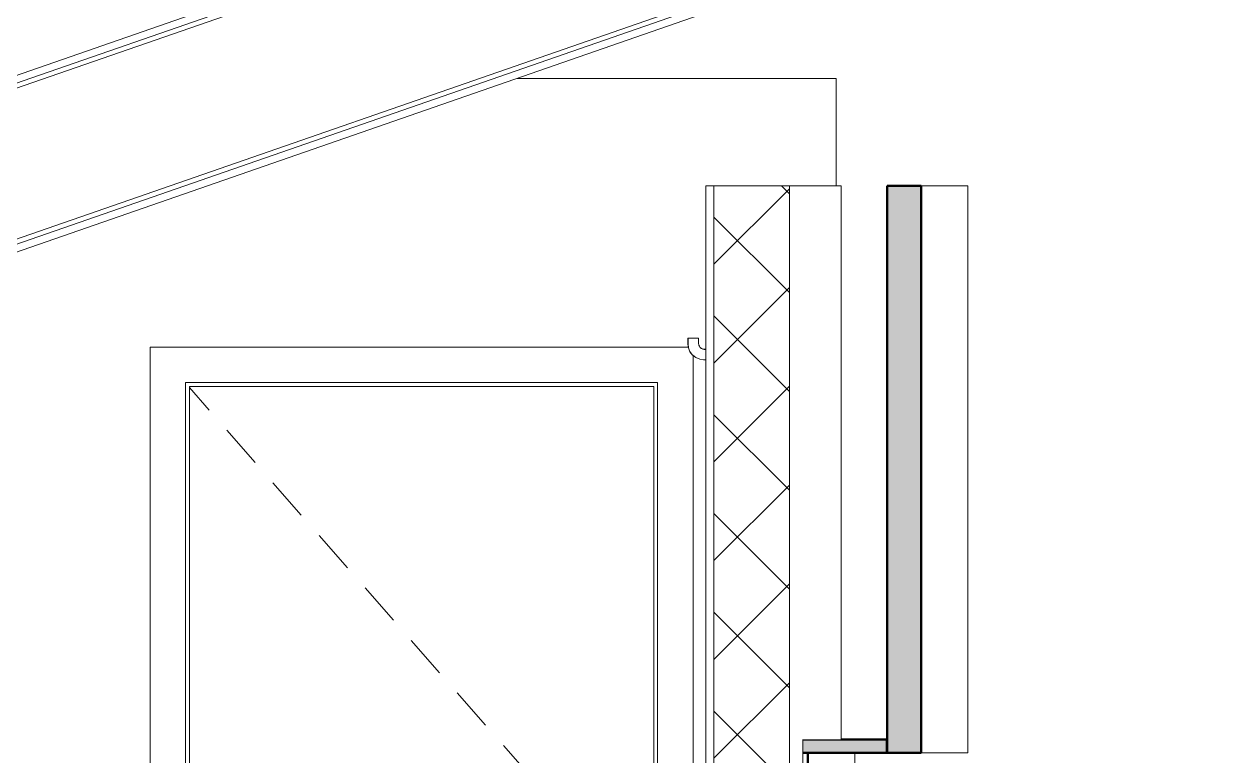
# Model space of a CAD drawing. Header units: millimetres. Extents: x -48147 to 1422273, y -494195 to 18123.
# Drawn here: x 1399780 to 1402023, y -487856 to -486494 of the extents above; entities that cross this region are included whole.
import ezdxf

# ---------------------------------------------------------------- set-up
doc = ezdxf.new("R2010")
doc.units = ezdxf.units.MM
doc.header["$MEASUREMENT"] = 0
doc.linetypes.add('Wipeout_Contour', pattern=[1000, 0, -1000])
for name, color, linetype in [('New_A-25-M_Wall_Int', 7, 'Continuous'), ('New_A-35-M_FFE_Sanitary', 7, 'Continuous'), ('New_ArchiCAD Doors', 7, 'Continuous'), ('S-280-M_STRUCT_FRAME.IFC Import', 7, 'Continuous')]:
    doc.layers.add(name, color=color, linetype=linetype)
for name, color, linetype, lineweight in [('New_A-25-M_Wall_Int_Pen_No__1', 7, 'Continuous', 13), ('New_A-25-M_Wall_Int_Pen_No__87', 8, 'Continuous', 20), ('New_A-35-M_FFE_Sanitary_Pen_No__1', 7, 'Continuous', 13), ('New_A-35-M_FFE_Sanitary_Pen_No__87', 8, 'Continuous', 20), ('New_A-35-M_FFE_Sanitary_Pen_No__89', 8, 'Continuous', 20), ('S-280-M_STRUCT_FRAME.IFC Import_Pen_No__90', 8, 'Continuous', 20)]:
    doc.layers.add(name, color=color, linetype=linetype, lineweight=lineweight)
for name, color, linetype, lineweight, true_color in [('New_A-25-M_Wall_Int_Pen_No__107', 7, 'Continuous', 15, 0xa6a6a6), ('New_A-35-M_FFE_Sanitary_Pen_No__107', 7, 'Continuous', 15, 0xa6a6a6), ('New_A-35-M_FFE_Sanitary_Pen_No__211', 7, 'Continuous', 13, 0xebf6ff), ('New_A-35-M_FFE_Sanitary_Pen_No__27', 7, 'Continuous', 50, 0x2a2a2a), ('New_A-35-M_FFE_Sanitary_Pen_No__29', 7, 'Continuous', 50, 0x2a2a2a), ('New_ArchiCAD Doors_Pen_No__63', 7, 'Continuous', 20, 0x606060)]:
    doc.layers.add(name, color=color, linetype=linetype, lineweight=lineweight, true_color=true_color)

# ---------------------------------------------------------------- blocks, each defined once
blk = doc.blocks.new('Section Elem_178_2', base_point=(1383917.5, -489195))
at = {"color": 254, "linetype": 'Wipeout_Contour', "lineweight": 0, "ltscale": 42979455.47697693}
blk.add_wipeout([(1398312.7, -486929.5), (1398312.7, -487041), (1398465.1, -487041), (1398465.1, -487108.8), (1398533.8, -487084.9), (1398518.3, -487040), (1398517.4, -487037.6), (1398512.9, -487024.6), (1399479.9, -486688.8), (1399479.9, -486595), (1399750, -486595), (1402268.3, -485720.5), (1402268.3, -485613.5), (1402266, -485608.2), (1402260.4, -485605.9), (1402195.8, -485605.9), (1402195.8, -485577.5), (1401448.9, -485577.5), (1401448.9, -485915.5), (1401233.7, -485915.5), (1400475.8, -485915.5), (1400475.8, -486253.5), (1400260.5, -486253.5), (1399502.6, -486253.5), (1399502.6, -486591.5), (1399287.4, -486591.5), (1398529.5, -486591.5), (1398529.5, -486929.5), (1398314.2, -486929.5)], dxfattribs=at).dxf.layer = 'New_A-25-M_Wall_Int'
blk = doc.blocks.new('Section Elem_202_2', base_point=(1383917.5, -489195))
at = {"color": 254, "linetype": 'Wipeout_Contour', "lineweight": 0, "ltscale": 5935288.465615485}
blk.add_wipeout([(1401325.4, -487850), (1401322.2, -487850), (1401322.2, -487895), (1401325.4, -487895)], dxfattribs=at).dxf.layer = 'New_A-35-M_FFE_Sanitary'
at = {"color": 254, "linetype": 'Wipeout_Contour', "lineweight": 0, "ltscale": 5935596.790942406}
blk.add_wipeout([(1401322.2, -488168.8), (1401325.4, -488168.8), (1401325.4, -488045), (1401322.2, -488045)], dxfattribs=at).dxf.layer = 'New_A-35-M_FFE_Sanitary'
at = {"color": 254, "linetype": 'Wipeout_Contour', "lineweight": 0, "ltscale": 5935254.923268523}
blk.add_wipeout([(1401322.2, -487850), (1401307.7, -487850), (1401307.7, -487895), (1401322.2, -487895)], dxfattribs=at).dxf.layer = 'New_A-35-M_FFE_Sanitary'
at = {"color": 254, "linetype": 'Wipeout_Contour', "lineweight": 0, "ltscale": 5935563.250337817}
blk.add_wipeout([(1401307.7, -488168.8), (1401322.2, -488168.8), (1401322.2, -488045), (1401307.7, -488045)], dxfattribs=at).dxf.layer = 'New_A-35-M_FFE_Sanitary'
at = {"layer": 'New_A-35-M_FFE_Sanitary_Pen_No__87', "linetype": 'Continuous'}
for p, q in [((1401325.4, -487895), (1401325.4, -487850)), ((1401325.4, -488168.8), (1401325.4, -488045))]:
    blk.add_line(p, q, dxfattribs=at)
at = {"color": 254, "linetype": 'Wipeout_Contour', "lineweight": 0, "ltscale": 5935181.097118461}
blk.add_wipeout([(1401307.7, -487850), (1401283.1, -487850), (1401283.1, -487895), (1401307.7, -487895)], dxfattribs=at).dxf.layer = 'New_A-35-M_FFE_Sanitary'
at = {"color": 254, "linetype": 'Wipeout_Contour', "lineweight": 0, "ltscale": 5935489.428022757}
blk.add_wipeout([(1401283.1, -488168.8), (1401307.7, -488168.8), (1401307.7, -488045), (1401283.1, -488045)], dxfattribs=at).dxf.layer = 'New_A-35-M_FFE_Sanitary'
at = {"color": 254, "linetype": 'Wipeout_Contour', "lineweight": 0, "ltscale": 11870475.92261643}
blk.add_wipeout([(1401248.5, -488168.8), (1401283.1, -488168.8), (1401283.1, -488045), (1401264.4, -488045), (1401264.4, -487895), (1401283.1, -487895), (1401283.1, -487850), (1401248.5, -487850)], dxfattribs=at).dxf.layer = 'New_A-35-M_FFE_Sanitary'
at = {"color": 254, "linetype": 'Wipeout_Contour', "lineweight": 0, "ltscale": 5935164.007177996}
blk.add_wipeout([(1401237.9, -488168.8), (1401248.5, -488168.8), (1401248.5, -487850), (1401237.9, -487850)], dxfattribs=at).dxf.layer = 'New_A-35-M_FFE_Sanitary'
at = {"color": 254, "linetype": 'Wipeout_Contour', "lineweight": 0, "ltscale": 5935124.941666984}
blk.add_wipeout([(1401237.9, -487850), (1401227.8, -487850), (1401227.8, -488168.8), (1401237.9, -488168.8)], dxfattribs=at).dxf.layer = 'New_A-35-M_FFE_Sanitary'
at = {"layer": 'New_A-35-M_FFE_Sanitary_Pen_No__211', "linetype": 'Continuous'}
h = blk.add_hatch(dxfattribs=at)
h.set_pattern_fill('Plaster_0002', color=256, style=0, pattern_type=2)
h.set_pattern_definition([(0, (1383917.5, -489195.03), (0, 173.205), [0, -100]), (0, (1383967.5, -489108.43), (0, 173.205), [0, -100])])
h.paths.add_polyline_path([(1401237.9, -487850), (1401227.8, -487850), (1401227.8, -488168.8), (1401237.9, -488168.8)])
at = {"layer": 'New_A-35-M_FFE_Sanitary_Pen_No__27', "linetype": 'Continuous'}
for p, q in [((1401227.8, -487850), (1401227.8, -488168.8)), ((1401237.9, -487850), (1401237.9, -488168.8))]:
    blk.add_line(p, q, dxfattribs=at)
at = {"layer": 'New_A-35-M_FFE_Sanitary_Pen_No__87', "linetype": 'Continuous'}
blk.add_line((1401248.5, -487850), (1401237.9, -487850), dxfattribs=at)
blk = doc.blocks.new('Section Elem_206_2', base_point=(1383917.5, -489195))
at = {"layer": 'New_A-35-M_FFE_Sanitary_Pen_No__27', "linetype": 'Continuous'}
blk.add_line((1401385.9, -486795), (1401385.9, -487850), dxfattribs=at)
at = {"color": 254, "linetype": 'Wipeout_Contour', "lineweight": 0, "ltscale": 5935359.726752942}
blk.add_wipeout([(1401535.8, -487850), (1401535.8, -486795), (1401532.1, -486795), (1401532.1, -487850)], dxfattribs=at).dxf.layer = 'New_A-35-M_FFE_Sanitary'
at = {"color": 254, "linetype": 'Wipeout_Contour', "lineweight": 0, "ltscale": 5935324.630738894}
blk.add_wipeout([(1401532.1, -486795), (1401517.2, -486795), (1401517.2, -487850), (1401532.1, -487850)], dxfattribs=at).dxf.layer = 'New_A-35-M_FFE_Sanitary'
at = {"layer": 'New_A-35-M_FFE_Sanitary_Pen_No__87', "linetype": 'Continuous'}
for p, q in [((1401535.8, -486795), (1401532.1, -486795)), ((1401535.8, -486795), (1401535.8, -487850)), ((1401535.8, -487850), (1401532.1, -487850))]:
    blk.add_line(p, q, dxfattribs=at)
at = {"color": 254, "linetype": 'Wipeout_Contour', "lineweight": 0, "ltscale": 5935249.391705494}
blk.add_wipeout([(1401517.2, -486795), (1401492.3, -486795), (1401492.3, -487850), (1401517.2, -487850)], dxfattribs=at).dxf.layer = 'New_A-35-M_FFE_Sanitary'
at = {"layer": 'New_A-35-M_FFE_Sanitary_Pen_No__87', "linetype": 'Continuous'}
for p, q in [((1401532.1, -486795), (1401517.2, -486795)), ((1401532.1, -487850), (1401517.2, -487850))]:
    blk.add_line(p, q, dxfattribs=at)
at = {"color": 254, "linetype": 'Wipeout_Contour', "lineweight": 0, "ltscale": 5935136.402140581}
blk.add_wipeout([(1401457.4, -487850), (1401492.3, -487850), (1401492.3, -486795), (1401457.4, -486795)], dxfattribs=at).dxf.layer = 'New_A-35-M_FFE_Sanitary'
at = {"layer": 'New_A-35-M_FFE_Sanitary_Pen_No__87', "linetype": 'Continuous'}
for p, q in [((1401517.2, -486795), (1401492.3, -486795)), ((1401517.2, -487850), (1401492.3, -487850))]:
    blk.add_line(p, q, dxfattribs=at)
at = {"color": 254, "linetype": 'Wipeout_Contour', "lineweight": 0, "ltscale": 5935054.874616666}
blk.add_wipeout([(1401449.1, -487850), (1401457.4, -487850), (1401457.4, -486795), (1401449.1, -486795)], dxfattribs=at).dxf.layer = 'New_A-35-M_FFE_Sanitary'
at = {"layer": 'New_A-35-M_FFE_Sanitary_Pen_No__107', "linetype": 'Continuous', "lineweight": 0, "true_color": 0x535353}
blk.add_hatch(color=251, dxfattribs=at).paths.add_polyline_path([(1401449.1, -486795), (1401385.9, -486795), (1401385.9, -487850), (1401449.1, -487850)])
at = {"layer": 'New_A-35-M_FFE_Sanitary_Pen_No__27', "linetype": 'Continuous'}
for p, q in [((1401449.1, -486795), (1401385.9, -486795)), ((1401449.1, -486795), (1401449.1, -487850)), ((1401449.1, -487850), (1401385.9, -487850))]:
    blk.add_line(p, q, dxfattribs=at)
at = {"layer": 'New_A-35-M_FFE_Sanitary_Pen_No__87', "linetype": 'Continuous'}
for p, q in [((1401457.4, -486795), (1401449.1, -486795)), ((1401492.3, -486795), (1401457.4, -486795)), ((1401457.4, -487850), (1401449.1, -487850)), ((1401492.3, -487850), (1401457.4, -487850))]:
    blk.add_line(p, q, dxfattribs=at)
blk = doc.blocks.new('Section Elem_237_2', base_point=(1383917.5, -489195))
at = {"layer": 'New_A-35-M_FFE_Sanitary_Pen_No__29', "linetype": 'Continuous'}
for p in [(1401227.8, -487825), (1401227.8, -487850), (1401237.9, -487850)]:
    blk.add_line(p, (1401227.8, -487850), dxfattribs=at)
at = {"color": 254, "linetype": 'Wipeout_Contour', "lineweight": 0, "ltscale": 5935475.660810832}
blk.add_wipeout([(1401385.2, -487850), (1401385.9, -487850), (1401385.9, -487825), (1401385.2, -487825)], dxfattribs=at).dxf.layer = 'New_A-35-M_FFE_Sanitary'
at = {"layer": 'New_A-35-M_FFE_Sanitary_Pen_No__107', "linetype": 'Continuous'}
blk.add_hatch(color=256, dxfattribs=at).paths.add_polyline_path([(1401227.8, -487850), (1401385.2, -487850), (1401385.2, -487825), (1401227.8, -487825)])
at = {"layer": 'New_A-35-M_FFE_Sanitary_Pen_No__29', "linetype": 'Continuous'}
for p, q in [((1401385.2, -487825), (1401227.8, -487825)), ((1401385.2, -487825), (1401385.2, -487850)), ((1401385.2, -487850), (1401237.9, -487850))]:
    blk.add_line(p, q, dxfattribs=at)
at = {"layer": 'New_A-35-M_FFE_Sanitary_Pen_No__89', "linetype": 'Continuous'}
for p, q in [((1401385.2, -487825), (1401385.9, -487825)), ((1401385.2, -487850), (1401385.9, -487850))]:
    blk.add_line(p, q, dxfattribs=at)
blk = doc.blocks.new('Section Elem_242_2', base_point=(1383917.5, -489195))
at = {"color": 254, "linetype": 'Wipeout_Contour', "lineweight": 0, "ltscale": 134906960.8636617}
blk.add_wipeout([(1399480.2, -488535), (1399479.9, -488535), (1399479.9, -489195), (1399555.1, -489195), (1399555.1, -489061.9), (1399536.5, -489051.3), (1399534.8, -489069.3), (1399498.8, -489069.3), (1399498.8, -488865), (1399708.8, -488865), (1399708.8, -488890), (1399706, -488890), (1399706, -488892), (1399708.8, -488892), (1399708.8, -489195), (1400014.8, -489195), (1400014.8, -487095), (1401015.8, -487095), (1401015, -487089.2), (1401015, -487078.5), (1401035, -487078.5), (1401035, -487087.9), (1401035.4, -487091.1), (1401036.4, -487093.5), (1401038, -487095.5), (1401040, -487097.1), (1401042.4, -487098.1), (1401045.6, -487098.5), (1401048.4, -487098.5), (1401048.4, -486795), (1401290.6, -486795), (1401290.6, -486595), (1400696.3, -486595), (1399587.3, -486980.1), (1399587.3, -487005.3), (1399589.5, -487010.7), (1399594.8, -487012.9), (1399656.3, -487012.9), (1399656.3, -487021.5), (1399479.9, -487021.5), (1399479.9, -487775.3), (1399485.3, -487775.3), (1399485.3, -487785), (1399490.9, -487785), (1399503.7, -487786.5), (1399516.4, -487790.9), (1399527.8, -487798.1), (1399537.3, -487807.6), (1399544.4, -487819), (1399548.9, -487831.7), (1399550.3, -487844.5), (1399550.3, -488345.6), (1399548.9, -488358.4), (1399544.4, -488371.1), (1399537.3, -488382.5), (1399527.8, -488392), (1399516.4, -488399.1), (1399503.7, -488403.6), (1399490.9, -488405), (1399485.3, -488405), (1399485.3, -488415), (1399479.9, -488415), (1399479.9, -488455), (1399780, -488455), (1399780, -488497.9), (1399764.2, -488497.9), (1399732.6, -488555), (1399669.4, -488612.2), (1399606.2, -488640.7), (1399593.5, -488647.9), (1399593.7, -488647.9), (1399593.7, -488649.3), (1399593.5, -488649.3), (1399593.5, -488655), (1399555.7, -488655), (1399555.7, -488647.9), (1399543, -488640.7), (1399543, -488612.2), (1399505.5, -488612.2), (1399505.5, -488619.3), (1399505.5, -488612.2), (1399505.5, -488623.4), (1399505.5, -488612.2), (1399505.4, -488612.2), (1399505.4, -488626.5), (1399505.4, -488621.8), (1399505.4, -488626.5), (1399480.2, -488626.5), (1399480.2, -488619.3), (1399480.2, -488583.6), (1399480.2, -488555)], dxfattribs=at).dxf.layer = 'New_A-25-M_Wall_Int'
at = {"layer": 'New_A-25-M_Wall_Int_Pen_No__87', "linetype": 'Continuous'}
for q in [(1400696.3, -486595), (1401290.6, -486795)]:
    blk.add_line((1401290.6, -486595), q, dxfattribs=at)
at = {"color": 254, "linetype": 'Wipeout_Contour', "lineweight": 0, "ltscale": 10384484.67279302}
blk.add_wipeout([(1401024.8, -489195), (1401048.4, -489195), (1401048.4, -487118.5), (1401044.3, -487118.5), (1401037.2, -487117.6), (1401029.9, -487114.6), (1401024.8, -487110.6)], dxfattribs=at).dxf.layer = 'New_A-25-M_Wall_Int'
blk = doc.blocks.new('Section Elem_243_2', base_point=(1383917.5, -489195))
at = {"color": 254, "linetype": 'Wipeout_Contour', "lineweight": 0, "ltscale": 5930850.014379565}
blk.add_wipeout([(1400014.8, -487095), (1400014.8, -489195), (1400080.8, -489195), (1400080.8, -487161)], dxfattribs=at).dxf.layer = 'New_ArchiCAD Doors'
at = {"color": 254, "linetype": 'Wipeout_Contour', "lineweight": 0, "ltscale": 10384268.64816828}
blk.add_wipeout([(1400958.8, -487161), (1400958.8, -489195), (1401024.8, -489195), (1401024.8, -487110.6), (1401023.7, -487109.8), (1401018.9, -487103.6), (1401018.1, -487101.6)], dxfattribs=at).dxf.layer = 'New_ArchiCAD Doors'
at = {"color": 254, "linetype": 'Wipeout_Contour', "lineweight": 0, "ltscale": 8897818.800064549}
blk.add_wipeout([(1400014.8, -487095), (1400080.8, -487161), (1400958.8, -487161), (1401018.1, -487101.6), (1401015.9, -487096.3), (1401015.8, -487095)], dxfattribs=at).dxf.layer = 'New_ArchiCAD Doors'
at = {"layer": 'New_ArchiCAD Doors_Pen_No__63', "linetype": 'Continuous'}
for p, q in [((1400014.8, -489195), (1400014.8, -487095)), ((1400014.8, -487095), (1401015.8, -487095)), ((1401024.8, -487110.6), (1401024.8, -489195))]:
    blk.add_line(p, q, dxfattribs=at)
at = {"color": 254, "linetype": 'Wipeout_Contour', "lineweight": 0, "ltscale": 5931014.153507655}
blk.add_wipeout([(1400087.8, -487168), (1400080.8, -487168), (1400080.8, -489195), (1400087.8, -489195)], dxfattribs=at).dxf.layer = 'New_ArchiCAD Doors'
at = {"color": 254, "linetype": 'Wipeout_Contour', "lineweight": 0, "ltscale": 5934304.017949687}
blk.add_wipeout([(1400951.8, -489195), (1400958.8, -489195), (1400958.8, -487168), (1400951.8, -487168)], dxfattribs=at).dxf.layer = 'New_ArchiCAD Doors'
at = {"color": 254, "linetype": 'Wipeout_Contour', "lineweight": 0, "ltscale": 8896982.804897403}
blk.add_wipeout([(1400080.8, -487161), (1400080.8, -487168), (1400087.8, -487168), (1400951.8, -487168), (1400958.8, -487168), (1400958.8, -487161)], dxfattribs=at).dxf.layer = 'New_ArchiCAD Doors'
at = {"color": 254, "linetype": 'Wipeout_Contour', "lineweight": 0, "ltscale": 5932659.085434241}
blk.add_wipeout([(1400087.8, -487168), (1400087.8, -489195), (1400951.8, -489195), (1400951.8, -487168)], dxfattribs=at).dxf.layer = 'New_ArchiCAD Doors'
at = {"layer": 'New_ArchiCAD Doors_Pen_No__63', "linetype": 'Continuous'}
for p, q in [((1400080.8, -487161), (1400080.8, -489195)), ((1400958.8, -487161), (1400080.8, -487161)), ((1400958.8, -489195), (1400958.8, -487161)), ((1400087.8, -487168), (1400087.8, -489195)), ((1400951.8, -487168), (1400087.8, -487168)), ((1400087.8, -487170.3), (1400124.5, -487212.2)), ((1400951.8, -489195), (1400951.8, -487168)), ((1400157.5, -487249.8), (1400210.2, -487309.9)), ((1400243.2, -487347.5), (1400296, -487407.6)), ((1400328.9, -487445.2), (1400381.7, -487505.4)), ((1400414.7, -487543), (1400467.4, -487603.1)), ((1400500.4, -487640.7), (1400553.1, -487700.8)), ((1400586.1, -487738.4), (1400638.9, -487798.6)), ((1400671.8, -487836.1), (1400724.6, -487896.3))]:
    blk.add_line(p, q, dxfattribs=at)
blk = doc.blocks.new('Section Elem_464_2', base_point=(1383917.5, -489195))
at = {"color": 254, "linetype": 'Wipeout_Contour', "lineweight": 0, "ltscale": 5933233.822833804}
blk.add_wipeout([(1401044.4, -487108.5), (1401048.4, -487108.5), (1401048.4, -487104.7), (1401044.7, -487104.7)], dxfattribs=at).dxf.layer = 'New_A-35-M_FFE_Sanitary'
at = {"color": 254, "linetype": 'Wipeout_Contour', "lineweight": 0, "ltscale": 5933248.441950189}
blk.add_wipeout([(1401044.1, -487117.8), (1401044.3, -487118.5), (1401048.4, -487118.5), (1401048.4, -487117.8)], dxfattribs=at).dxf.layer = 'New_A-35-M_FFE_Sanitary'
at = {"color": 254, "linetype": 'Wipeout_Contour', "lineweight": 0, "ltscale": 5933229.763264325}
blk.add_wipeout([(1401044.7, -487104.7), (1401048.4, -487104.7), (1401048.4, -487101.5), (1401045, -487101.5)], dxfattribs=at).dxf.layer = 'New_A-35-M_FFE_Sanitary'
at = {"color": 254, "linetype": 'Wipeout_Contour', "lineweight": 0, "ltscale": 5933226.840452282}
blk.add_wipeout([(1401045, -487101.5), (1401048.4, -487101.5), (1401048.4, -487099.3), (1401045.3, -487099.3)], dxfattribs=at).dxf.layer = 'New_A-35-M_FFE_Sanitary'
at = {"color": 254, "linetype": 'Wipeout_Contour', "lineweight": 0, "ltscale": 5933246.330140714}
blk.add_wipeout([(1401044.1, -487115.6), (1401044.1, -487117.8), (1401048.4, -487117.8), (1401048.4, -487115.6)], dxfattribs=at).dxf.layer = 'New_A-35-M_FFE_Sanitary'
at = {"color": 254, "linetype": 'Wipeout_Contour', "lineweight": 0, "ltscale": 5933225.502417737}
blk.add_wipeout([(1401045.3, -487099.3), (1401048.4, -487099.3), (1401048.4, -487098.5), (1401045.6, -487098.5)], dxfattribs=at).dxf.layer = 'New_A-35-M_FFE_Sanitary'
at = {"color": 254, "linetype": 'Wipeout_Contour', "lineweight": 0, "ltscale": 5933242.799078444}
blk.add_wipeout([(1401044.1, -487115.6), (1401048.4, -487115.6), (1401048.4, -487112.4), (1401044.1, -487112.4)], dxfattribs=at).dxf.layer = 'New_A-35-M_FFE_Sanitary'
at = {"color": 254, "linetype": 'Wipeout_Contour', "lineweight": 0, "ltscale": 5933238.400037514}
blk.add_wipeout([(1401044.1, -487112.4), (1401048.4, -487112.4), (1401048.4, -487108.5), (1401044.4, -487108.5)], dxfattribs=at).dxf.layer = 'New_A-35-M_FFE_Sanitary'
at = {"color": 254, "linetype": 'Wipeout_Contour', "lineweight": 0, "ltscale": 5933216.907681685}
blk.add_wipeout([(1401044.4, -487108.5), (1401044.7, -487104.7), (1401040.2, -487104.1), (1401039.2, -487107.8)], dxfattribs=at).dxf.layer = 'New_A-35-M_FFE_Sanitary'
at = {"color": 254, "linetype": 'Wipeout_Contour', "lineweight": 0, "ltscale": 5933226.64264667}
blk.add_wipeout([(1401044.3, -487118.5), (1401044.1, -487117.8), (1401037.1, -487116.9), (1401037.2, -487117.6)], dxfattribs=at).dxf.layer = 'New_A-35-M_FFE_Sanitary'
at = {"color": 254, "linetype": 'Wipeout_Contour', "lineweight": 0, "ltscale": 5933214.833265381}
blk.add_wipeout([(1401044.7, -487104.7), (1401045, -487101.5), (1401041.2, -487101), (1401040.2, -487104.1)], dxfattribs=at).dxf.layer = 'New_A-35-M_FFE_Sanitary'
at = {"color": 254, "linetype": 'Wipeout_Contour', "lineweight": 0, "ltscale": 5933213.627935921}
blk.add_wipeout([(1401045, -487101.5), (1401045.3, -487099.3), (1401042, -487098.8), (1401041.2, -487101)], dxfattribs=at).dxf.layer = 'New_A-35-M_FFE_Sanitary'
at = {"color": 254, "linetype": 'Wipeout_Contour', "lineweight": 0, "ltscale": 5933224.786045555}
blk.add_wipeout([(1401044.1, -487117.8), (1401044.1, -487115.6), (1401037.5, -487114.7), (1401037.1, -487116.9)], dxfattribs=at).dxf.layer = 'New_A-35-M_FFE_Sanitary'
at = {"color": 254, "linetype": 'Wipeout_Contour', "lineweight": 0, "ltscale": 5933213.485200594}
blk.add_wipeout([(1401045.3, -487099.3), (1401045.6, -487098.5), (1401042.4, -487098.1), (1401042, -487098.8)], dxfattribs=at).dxf.layer = 'New_A-35-M_FFE_Sanitary'
at = {"color": 254, "linetype": 'Wipeout_Contour', "lineweight": 0, "ltscale": 5933222.28842553}
blk.add_wipeout([(1401044.1, -487115.6), (1401044.1, -487112.4), (1401038.2, -487111.6), (1401037.5, -487114.7)], dxfattribs=at).dxf.layer = 'New_A-35-M_FFE_Sanitary'
at = {"color": 254, "linetype": 'Wipeout_Contour', "lineweight": 0, "ltscale": 5933219.526985203}
blk.add_wipeout([(1401044.1, -487112.4), (1401044.4, -487108.5), (1401039.2, -487107.8), (1401038.2, -487111.6)], dxfattribs=at).dxf.layer = 'New_A-35-M_FFE_Sanitary'
at = {"color": 254, "linetype": 'Wipeout_Contour', "lineweight": 0, "ltscale": 5933197.995490281}
blk.add_wipeout([(1401039.2, -487107.8), (1401040.2, -487104.1), (1401036.3, -487102.5), (1401034.4, -487105.9)], dxfattribs=at).dxf.layer = 'New_A-35-M_FFE_Sanitary'
at = {"color": 254, "linetype": 'Wipeout_Contour', "lineweight": 0, "ltscale": 5933199.132910954}
blk.add_wipeout([(1401040.2, -487104.1), (1401041.2, -487101), (1401038.1, -487099.7), (1401036.3, -487102.5)], dxfattribs=at).dxf.layer = 'New_A-35-M_FFE_Sanitary'
at = {"color": 254, "linetype": 'Wipeout_Contour', "lineweight": 0, "ltscale": 5933200.38813022}
blk.add_wipeout([(1401041.2, -487101), (1401042, -487098.8), (1401039.4, -487097.8), (1401038.1, -487099.7)], dxfattribs=at).dxf.layer = 'New_A-35-M_FFE_Sanitary'
at = {"color": 254, "linetype": 'Wipeout_Contour', "lineweight": 0, "ltscale": 5933197.227855607}
blk.add_wipeout([(1401037.2, -487117.6), (1401037.1, -487116.9), (1401030.1, -487113.9), (1401029.9, -487114.6)], dxfattribs=at).dxf.layer = 'New_A-35-M_FFE_Sanitary'
at = {"color": 254, "linetype": 'Wipeout_Contour', "lineweight": 0, "ltscale": 5933201.597504569}
blk.add_wipeout([(1401042, -487098.8), (1401042.4, -487098.1), (1401040, -487097.1), (1401039.4, -487097.8)], dxfattribs=at).dxf.layer = 'New_A-35-M_FFE_Sanitary'
at = {"color": 254, "linetype": 'Wipeout_Contour', "lineweight": 0, "ltscale": 5933196.711542966}
blk.add_wipeout([(1401037.1, -487116.9), (1401037.5, -487114.7), (1401031, -487112), (1401030.1, -487113.9)], dxfattribs=at).dxf.layer = 'New_A-35-M_FFE_Sanitary'
at = {"color": 254, "linetype": 'Wipeout_Contour', "lineweight": 0, "ltscale": 5933196.684939726}
blk.add_wipeout([(1401037.5, -487114.7), (1401038.2, -487111.6), (1401032.5, -487109.2), (1401031, -487112)], dxfattribs=at).dxf.layer = 'New_A-35-M_FFE_Sanitary'
at = {"color": 254, "linetype": 'Wipeout_Contour', "lineweight": 0, "ltscale": 5933197.136847904}
blk.add_wipeout([(1401038.2, -487111.6), (1401039.2, -487107.8), (1401034.4, -487105.9), (1401032.5, -487109.2)], dxfattribs=at).dxf.layer = 'New_A-35-M_FFE_Sanitary'
at = {"color": 254, "linetype": 'Wipeout_Contour', "lineweight": 0, "ltscale": 5933179.664201951}
blk.add_wipeout([(1401034.4, -487105.9), (1401036.3, -487102.5), (1401033, -487099.9), (1401030.2, -487102.7)], dxfattribs=at).dxf.layer = 'New_A-35-M_FFE_Sanitary'
at = {"color": 254, "linetype": 'Wipeout_Contour', "lineweight": 0, "ltscale": 5933184.42328467}
blk.add_wipeout([(1401036.3, -487102.5), (1401038.1, -487099.7), (1401035.4, -487097.6), (1401033, -487099.9)], dxfattribs=at).dxf.layer = 'New_A-35-M_FFE_Sanitary'
at = {"color": 254, "linetype": 'Wipeout_Contour', "lineweight": 0, "ltscale": 5933188.444278939}
blk.add_wipeout([(1401038.1, -487099.7), (1401039.4, -487097.8), (1401037.2, -487096.1), (1401035.4, -487097.6)], dxfattribs=at).dxf.layer = 'New_A-35-M_FFE_Sanitary'
at = {"color": 254, "linetype": 'Wipeout_Contour', "lineweight": 0, "ltscale": 5933191.143644476}
blk.add_wipeout([(1401039.4, -487097.8), (1401040, -487097.1), (1401038, -487095.5), (1401037.2, -487096.1)], dxfattribs=at).dxf.layer = 'New_A-35-M_FFE_Sanitary'
at = {"color": 254, "linetype": 'Wipeout_Contour', "lineweight": 0, "ltscale": 5933167.062008068}
blk.add_wipeout([(1401029.9, -487114.6), (1401030.1, -487113.9), (1401024, -487109.3), (1401023.7, -487109.8)], dxfattribs=at).dxf.layer = 'New_A-35-M_FFE_Sanitary'
at = {"color": 254, "linetype": 'Wipeout_Contour', "lineweight": 0, "ltscale": 5933168.055203756}
blk.add_wipeout([(1401030.1, -487113.9), (1401031, -487112), (1401025.4, -487107.7), (1401024, -487109.3)], dxfattribs=at).dxf.layer = 'New_A-35-M_FFE_Sanitary'
at = {"color": 254, "linetype": 'Wipeout_Contour', "lineweight": 0, "ltscale": 5933170.804183452}
blk.add_wipeout([(1401031, -487112), (1401032.5, -487109.2), (1401027.6, -487105.4), (1401025.4, -487107.7)], dxfattribs=at).dxf.layer = 'New_A-35-M_FFE_Sanitary'
at = {"color": 254, "linetype": 'Wipeout_Contour', "lineweight": 0, "ltscale": 5933174.88212859}
blk.add_wipeout([(1401032.5, -487109.2), (1401034.4, -487105.9), (1401030.2, -487102.7), (1401027.6, -487105.4)], dxfattribs=at).dxf.layer = 'New_A-35-M_FFE_Sanitary'
at = {"layer": 'New_A-35-M_FFE_Sanitary_Pen_No__1', "linetype": 'Continuous'}
blk.add_line((1401048.4, -487118.5), (1401044.3, -487118.5), dxfattribs=at)
at = {"color": 254, "linetype": 'Wipeout_Contour', "lineweight": 0, "ltscale": 5933162.864645014}
blk.add_wipeout([(1401030.2, -487102.7), (1401033, -487099.9), (1401030.4, -487096.6), (1401027.1, -487098.5)], dxfattribs=at).dxf.layer = 'New_A-35-M_FFE_Sanitary'
at = {"color": 254, "linetype": 'Wipeout_Contour', "lineweight": 0, "ltscale": 5933170.942974235}
blk.add_wipeout([(1401033, -487099.9), (1401035.4, -487097.6), (1401033.4, -487095), (1401030.4, -487096.6)], dxfattribs=at).dxf.layer = 'New_A-35-M_FFE_Sanitary'
at = {"color": 254, "linetype": 'Wipeout_Contour', "lineweight": 0, "ltscale": 5933177.500149416}
blk.add_wipeout([(1401035.4, -487097.6), (1401037.2, -487096.1), (1401035.5, -487093.9), (1401033.4, -487095)], dxfattribs=at).dxf.layer = 'New_A-35-M_FFE_Sanitary'
at = {"color": 254, "linetype": 'Wipeout_Contour', "lineweight": 0, "ltscale": 5933181.56469317}
blk.add_wipeout([(1401037.2, -487096.1), (1401038, -487095.5), (1401036.4, -487093.5), (1401035.5, -487093.9)], dxfattribs=at).dxf.layer = 'New_A-35-M_FFE_Sanitary'
at = {"color": 254, "linetype": 'Wipeout_Contour', "lineweight": 0, "ltscale": 5933139.420548989}
blk.add_wipeout([(1401023.7, -487109.8), (1401024, -487109.3), (1401019.4, -487103.2), (1401018.9, -487103.6)], dxfattribs=at).dxf.layer = 'New_A-35-M_FFE_Sanitary'
at = {"color": 254, "linetype": 'Wipeout_Contour', "lineweight": 0, "ltscale": 5933141.792252559}
blk.add_wipeout([(1401024, -487109.3), (1401025.4, -487107.7), (1401021.1, -487102.1), (1401019.4, -487103.2)], dxfattribs=at).dxf.layer = 'New_A-35-M_FFE_Sanitary'
at = {"color": 254, "linetype": 'Wipeout_Contour', "lineweight": 0, "ltscale": 5933147.086176118}
blk.add_wipeout([(1401025.4, -487107.7), (1401027.6, -487105.4), (1401023.8, -487100.5), (1401021.1, -487102.1)], dxfattribs=at).dxf.layer = 'New_A-35-M_FFE_Sanitary'
at = {"layer": 'New_A-35-M_FFE_Sanitary_Pen_No__1', "linetype": 'Continuous'}
blk.add_line((1401044.3, -487118.5), (1401037.2, -487117.6), dxfattribs=at)
at = {"color": 254, "linetype": 'Wipeout_Contour', "lineweight": 0, "ltscale": 5933154.487320754}
blk.add_wipeout([(1401027.6, -487105.4), (1401030.2, -487102.7), (1401027.1, -487098.5), (1401023.8, -487100.5)], dxfattribs=at).dxf.layer = 'New_A-35-M_FFE_Sanitary'
at = {"color": 254, "linetype": 'Wipeout_Contour', "lineweight": 0, "ltscale": 5933148.745384481}
blk.add_wipeout([(1401027.1, -487098.5), (1401030.4, -487096.6), (1401028.8, -487092.7), (1401025.1, -487093.7)], dxfattribs=at).dxf.layer = 'New_A-35-M_FFE_Sanitary'
at = {"color": 254, "linetype": 'Wipeout_Contour', "lineweight": 0, "ltscale": 5933159.61431212}
blk.add_wipeout([(1401030.4, -487096.6), (1401033.4, -487095), (1401032.1, -487091.9), (1401028.8, -487092.7)], dxfattribs=at).dxf.layer = 'New_A-35-M_FFE_Sanitary'
at = {"color": 254, "linetype": 'Wipeout_Contour', "lineweight": 0, "ltscale": 5933116.179838359}
blk.add_wipeout([(1401018.9, -487103.6), (1401019.4, -487103.2), (1401016.5, -487096.1), (1401015.9, -487096.3)], dxfattribs=at).dxf.layer = 'New_A-35-M_FFE_Sanitary'
at = {"color": 254, "linetype": 'Wipeout_Contour', "lineweight": 0, "ltscale": 5933168.304483576}
blk.add_wipeout([(1401033.4, -487095), (1401035.5, -487093.9), (1401034.4, -487091.3), (1401032.1, -487091.9)], dxfattribs=at).dxf.layer = 'New_A-35-M_FFE_Sanitary'
at = {"layer": 'New_A-35-M_FFE_Sanitary_Pen_No__1', "linetype": 'Continuous'}
blk.add_line((1401037.2, -487117.6), (1401029.9, -487114.6), dxfattribs=at)
at = {"color": 254, "linetype": 'Wipeout_Contour', "lineweight": 0, "ltscale": 5933119.714175402}
blk.add_wipeout([(1401019.4, -487103.2), (1401021.1, -487102.1), (1401018.4, -487095.6), (1401016.5, -487096.1)], dxfattribs=at).dxf.layer = 'New_A-35-M_FFE_Sanitary'
at = {"color": 254, "linetype": 'Wipeout_Contour', "lineweight": 0, "ltscale": 5933173.514855627}
blk.add_wipeout([(1401035.5, -487093.9), (1401036.4, -487093.5), (1401035.4, -487091.1), (1401034.4, -487091.3)], dxfattribs=at).dxf.layer = 'New_A-35-M_FFE_Sanitary'
at = {"color": 254, "linetype": 'Wipeout_Contour', "lineweight": 0, "ltscale": 5933127.149905907}
blk.add_wipeout([(1401021.1, -487102.1), (1401023.8, -487100.5), (1401021.4, -487094.7), (1401018.4, -487095.6)], dxfattribs=at).dxf.layer = 'New_A-35-M_FFE_Sanitary'
at = {"color": 254, "linetype": 'Wipeout_Contour', "lineweight": 0, "ltscale": 5933137.34558597}
blk.add_wipeout([(1401023.8, -487100.5), (1401027.1, -487098.5), (1401025.1, -487093.7), (1401021.4, -487094.7)], dxfattribs=at).dxf.layer = 'New_A-35-M_FFE_Sanitary'
at = {"layer": 'New_A-35-M_FFE_Sanitary_Pen_No__1', "linetype": 'Continuous'}
blk.add_line((1401029.9, -487114.6), (1401023.7, -487109.8), dxfattribs=at)
at = {"color": 254, "linetype": 'Wipeout_Contour', "lineweight": 0, "ltscale": 5933138.186607196}
blk.add_wipeout([(1401025.1, -487093.7), (1401028.8, -487092.7), (1401028.3, -487088.3), (1401024.4, -487088.5)], dxfattribs=at).dxf.layer = 'New_A-35-M_FFE_Sanitary'
at = {"color": 254, "linetype": 'Wipeout_Contour', "lineweight": 0, "ltscale": 5933099.502031086}
blk.add_wipeout([(1401015.9, -487096.3), (1401016.5, -487096.1), (1401015.5, -487089.1), (1401015, -487089.2)], dxfattribs=at).dxf.layer = 'New_A-35-M_FFE_Sanitary'
at = {"color": 254, "linetype": 'Wipeout_Contour', "lineweight": 0, "ltscale": 5933150.920750226}
blk.add_wipeout([(1401028.8, -487092.7), (1401032.1, -487091.9), (1401031.6, -487088.1), (1401028.3, -487088.3)], dxfattribs=at).dxf.layer = 'New_A-35-M_FFE_Sanitary'
at = {"color": 254, "linetype": 'Wipeout_Contour', "lineweight": 0, "ltscale": 5933103.827237454}
blk.add_wipeout([(1401016.5, -487096.1), (1401018.4, -487095.6), (1401017.5, -487089), (1401015.5, -487089.1)], dxfattribs=at).dxf.layer = 'New_A-35-M_FFE_Sanitary'
at = {"color": 254, "linetype": 'Wipeout_Contour', "lineweight": 0, "ltscale": 5933161.033539589}
blk.add_wipeout([(1401032.1, -487091.9), (1401034.4, -487091.3), (1401034, -487087.9), (1401031.6, -487088.1)], dxfattribs=at).dxf.layer = 'New_A-35-M_FFE_Sanitary'
at = {"color": 254, "linetype": 'Wipeout_Contour', "lineweight": 0, "ltscale": 5933112.700238713}
blk.add_wipeout([(1401018.4, -487095.6), (1401021.4, -487094.7), (1401020.6, -487088.8), (1401017.5, -487089)], dxfattribs=at).dxf.layer = 'New_A-35-M_FFE_Sanitary'
at = {"color": 254, "linetype": 'Wipeout_Contour', "lineweight": 0, "ltscale": 5933166.992555615}
blk.add_wipeout([(1401034.4, -487091.3), (1401035.4, -487091.1), (1401035, -487087.9), (1401034, -487087.9)], dxfattribs=at).dxf.layer = 'New_A-35-M_FFE_Sanitary'
at = {"color": 254, "linetype": 'Wipeout_Contour', "lineweight": 0, "ltscale": 5933124.765869996}
blk.add_wipeout([(1401021.4, -487094.7), (1401025.1, -487093.7), (1401024.4, -487088.5), (1401020.6, -487088.8)], dxfattribs=at).dxf.layer = 'New_A-35-M_FFE_Sanitary'
at = {"layer": 'New_A-35-M_FFE_Sanitary_Pen_No__1', "linetype": 'Continuous'}
blk.add_line((1401023.7, -487109.8), (1401018.9, -487103.6), dxfattribs=at)
at = {"color": 254, "linetype": 'Wipeout_Contour', "lineweight": 0, "ltscale": 5933127.412998491}
blk.add_wipeout([(1401024.4, -487088.5), (1401028.3, -487088.3), (1401028.3, -487078.5), (1401024.4, -487078.5)], dxfattribs=at).dxf.layer = 'New_A-35-M_FFE_Sanitary'
at = {"color": 254, "linetype": 'Wipeout_Contour', "lineweight": 0, "ltscale": 5933086.151318902}
blk.add_wipeout([(1401015, -487089.2), (1401015.5, -487089.1), (1401015.5, -487078.5), (1401015, -487078.5)], dxfattribs=at).dxf.layer = 'New_A-35-M_FFE_Sanitary'
at = {"color": 254, "linetype": 'Wipeout_Contour', "lineweight": 0, "ltscale": 5933140.925113713}
blk.add_wipeout([(1401028.3, -487088.3), (1401031.6, -487088.1), (1401031.6, -487078.5), (1401028.3, -487078.5)], dxfattribs=at).dxf.layer = 'New_A-35-M_FFE_Sanitary'
at = {"color": 254, "linetype": 'Wipeout_Contour', "lineweight": 0, "ltscale": 5933090.814401762}
blk.add_wipeout([(1401015.5, -487089.1), (1401017.5, -487089), (1401017.5, -487078.5), (1401015.5, -487078.5)], dxfattribs=at).dxf.layer = 'New_A-35-M_FFE_Sanitary'
at = {"color": 254, "linetype": 'Wipeout_Contour', "lineweight": 0, "ltscale": 5933151.624379177}
blk.add_wipeout([(1401031.6, -487088.1), (1401034, -487087.9), (1401034, -487078.5), (1401031.6, -487078.5)], dxfattribs=at).dxf.layer = 'New_A-35-M_FFE_Sanitary'
at = {"color": 254, "linetype": 'Wipeout_Contour', "lineweight": 0, "ltscale": 5933100.293345781}
blk.add_wipeout([(1401017.5, -487089), (1401020.6, -487088.8), (1401020.6, -487078.5), (1401017.5, -487078.5)], dxfattribs=at).dxf.layer = 'New_A-35-M_FFE_Sanitary'
at = {"color": 254, "linetype": 'Wipeout_Contour', "lineweight": 0, "ltscale": 5933157.881954544}
blk.add_wipeout([(1401034, -487087.9), (1401035, -487087.9), (1401035, -487078.5), (1401034, -487078.5)], dxfattribs=at).dxf.layer = 'New_A-35-M_FFE_Sanitary'
at = {"layer": 'New_A-35-M_FFE_Sanitary_Pen_No__1', "linetype": 'Continuous'}
for p, q in [((1401038, -487095.5), (1401036.4, -487093.5)), ((1401040, -487097.1), (1401038, -487095.5)), ((1401042.4, -487098.1), (1401040, -487097.1)), ((1401045.6, -487098.5), (1401042.4, -487098.1)), ((1401048.4, -487098.5), (1401045.6, -487098.5))]:
    blk.add_line(p, q, dxfattribs=at)
at = {"color": 254, "linetype": 'Wipeout_Contour', "lineweight": 0, "ltscale": 5933113.145048948}
blk.add_wipeout([(1401020.6, -487088.8), (1401024.4, -487088.5), (1401024.4, -487078.5), (1401020.6, -487078.5)], dxfattribs=at).dxf.layer = 'New_A-35-M_FFE_Sanitary'
at = {"layer": 'New_A-35-M_FFE_Sanitary_Pen_No__1', "linetype": 'Continuous'}
for p, q in [((1401015, -487078.5), (1401015.5, -487078.5)), ((1401015, -487089.2), (1401015, -487078.5)), ((1401015.9, -487096.3), (1401015, -487089.2)), ((1401015.5, -487078.5), (1401017.5, -487078.5)), ((1401018.9, -487103.6), (1401015.9, -487096.3)), ((1401017.5, -487078.5), (1401020.6, -487078.5)), ((1401020.6, -487078.5), (1401024.4, -487078.5)), ((1401024.4, -487078.5), (1401028.3, -487078.5)), ((1401028.3, -487078.5), (1401031.6, -487078.5)), ((1401031.6, -487078.5), (1401034, -487078.5)), ((1401034, -487078.5), (1401035, -487078.5)), ((1401035, -487087.9), (1401035, -487078.5)), ((1401035.4, -487091.1), (1401035, -487087.9)), ((1401036.4, -487093.5), (1401035.4, -487091.1))]:
    blk.add_line(p, q, dxfattribs=at)
blk = doc.blocks.new('Section Elem_568_2', base_point=(1383917.5, -489195))
at = {"color": 254, "linetype": 'Wipeout_Contour', "lineweight": 0, "ltscale": 5934439.3751565}
blk.add_wipeout([(1401048.4, -486795), (1401048.4, -489195), (1401063.5, -489195), (1401063.5, -486795)], dxfattribs=at).dxf.layer = 'New_A-25-M_Wall_Int'
at = {"color": 254, "linetype": 'Wipeout_Contour', "lineweight": 0, "ltscale": 5934416.602345834}
blk.add_wipeout([(1401296.7, -486795), (1401280.7, -486795), (1401280.7, -487825), (1401296.7, -487825)], dxfattribs=at).dxf.layer = 'New_A-25-M_Wall_Int'
at = {"layer": 'New_A-25-M_Wall_Int_Pen_No__107', "linetype": 'Continuous'}
h = blk.add_hatch(dxfattribs=at)
h.set_pattern_fill('Plaster_0002', color=256, style=0, pattern_type=2)
h.set_pattern_definition([(90, (1383917.5, -489195.03), (-173.205, 0), [0, -100]), (90, (1383830.9, -489145.03), (-173.205, 0), [0, -100])])
h.paths.add_polyline_path([(1401048.4, -486795), (1401048.4, -489195), (1401063.5, -489195), (1401063.5, -486795)])
at = {"layer": 'New_A-25-M_Wall_Int_Pen_No__1', "linetype": 'Continuous'}
blk.add_line((1401048.4, -486795), (1401048.4, -489195), dxfattribs=at)
at = {"color": 254, "linetype": 'Wipeout_Contour', "lineweight": 0, "ltscale": 5934337.308763244}
blk.add_wipeout([(1401254.7, -486795), (1401254.7, -487825), (1401280.7, -487825), (1401280.7, -486795)], dxfattribs=at).dxf.layer = 'New_A-25-M_Wall_Int'
at = {"color": 254, "linetype": 'Wipeout_Contour', "lineweight": 0, "ltscale": 5934453.030110318}
blk.add_wipeout([(1401300, -486795), (1401296.7, -486795), (1401296.7, -487825), (1401300, -487825)], dxfattribs=at).dxf.layer = 'New_A-25-M_Wall_Int'
at = {"layer": 'New_A-25-M_Wall_Int_Pen_No__87', "linetype": 'Continuous'}
for p, q in [((1401296.7, -486795), (1401280.7, -486795)), ((1401300, -486795), (1401296.7, -486795)), ((1401300, -486795), (1401300, -487825))]:
    blk.add_line(p, q, dxfattribs=at)
at = {"color": 254, "linetype": 'Wipeout_Contour', "lineweight": 0, "ltscale": 17805385.16798549}
blk.add_wipeout([(1401218.7, -489195), (1401254.7, -489195), (1401254.7, -488193.8), (1401227.8, -488193.8), (1401227.8, -488168.8), (1401227.8, -488168.8), (1401227.8, -487850), (1401227.8, -487850), (1401227.8, -487825), (1401254.7, -487825), (1401254.7, -486795), (1401218.7, -486795)], dxfattribs=at).dxf.layer = 'New_A-25-M_Wall_Int'
at = {"layer": 'New_A-25-M_Wall_Int_Pen_No__87', "linetype": 'Continuous'}
blk.add_line((1401280.7, -486795), (1401254.7, -486795), dxfattribs=at)
at = {"color": 254, "linetype": 'Wipeout_Contour', "lineweight": 0, "ltscale": 5935026.381760075}
blk.add_wipeout([(1401204, -489195), (1401218.7, -489195), (1401218.7, -486795), (1401204, -486795)], dxfattribs=at).dxf.layer = 'New_A-25-M_Wall_Int'
at = {"layer": 'New_A-25-M_Wall_Int_Pen_No__87', "linetype": 'Continuous'}
blk.add_line((1401254.7, -486795), (1401218.7, -486795), dxfattribs=at)
at = {"color": 254, "linetype": 'Wipeout_Contour', "lineweight": 0, "ltscale": 5934733.216753121}
blk.add_wipeout([(1401204, -486795), (1401063.5, -486795), (1401063.5, -489195), (1401204, -489195)], dxfattribs=at).dxf.layer = 'New_A-25-M_Wall_Int'
at = {"layer": 'New_A-25-M_Wall_Int_Pen_No__107', "linetype": 'Continuous'}
h = blk.add_hatch(dxfattribs=at)
h.set_pattern_fill('Concrete_Block_0002', color=256, style=0, pattern_type=2)
h.set_pattern_definition([(45, (1383917.51, -489195.03), (-91.9239, 91.9239), []), (135, (1383917.51, -489195.03), (91.9239, 91.9239), [])])
h.paths.add_polyline_path([(1401204, -486795), (1401063.5, -486795), (1401063.5, -489195), (1401204, -489195)])
at = {"layer": 'New_A-25-M_Wall_Int_Pen_No__1', "linetype": 'Continuous'}
for p, q in [((1401063.5, -486795), (1401063.5, -489195)), ((1401204, -486795), (1401204, -489195))]:
    blk.add_line(p, q, dxfattribs=at)
at = {"layer": 'New_A-25-M_Wall_Int_Pen_No__1', "linetype": 'Continuous', "flags": 128}
blk.add_lwpolyline([(1401204, -486795), (1401063.5, -486795), (1401048.4, -486795)], dxfattribs=at)
at = {"layer": 'New_A-25-M_Wall_Int_Pen_No__87', "linetype": 'Continuous'}
blk.add_line((1401218.7, -486795), (1401204, -486795), dxfattribs=at)
blk = doc.blocks.new('Section Elem_594_2', base_point=(1383917.5, -489195))
at = {"color": 254, "linetype": 'Wipeout_Contour', "lineweight": 0, "ltscale": 48932714.69355424}
blk.add_wipeout([(1398520.3, -487046), (1398607.3, -487296.5), (1399324.9, -487047.3), (1399324.9, -486995), (1399453.6, -486995), (1399453.6, -486786.2), (1399451.4, -486780.9), (1399445.9, -486778.6), (1399382.6, -486778.6), (1399382.6, -486770), (1399541.1, -486770), (1399615.5, -486770), (1399656.3, -486770), (1399656.3, -486778.6), (1399594.4, -486778.6), (1399589, -486780.9), (1399586.7, -486786.2), (1399586.7, -486956.4), (1402652.1, -485891.9), (1402652.1, -485726.5), (1402616.4, -485623.6), (1402443.6, -485683.6), (1402443.6, -485832.5), (1402445.7, -485837.9), (1402450.9, -485840.1), (1402511.3, -485840.1), (1402511.3, -485851), (1402195.8, -485851), (1402195.8, -485840.1), (1402260.4, -485840.1), (1402266, -485837.9), (1402268.3, -485832.5), (1402268.3, -485744.5)], dxfattribs=at).dxf.layer = 'S-280-M_STRUCT_FRAME.IFC Import'
at = {"color": 254, "linetype": 'Wipeout_Contour', "lineweight": 0, "ltscale": 5929831.743790997}
blk.add_wipeout([(1402268.3, -485737.8), (1398518.3, -487040), (1398520.3, -487046), (1402268.3, -485744.5)], dxfattribs=at).dxf.layer = 'S-280-M_STRUCT_FRAME.IFC Import'
at = {"color": 254, "linetype": 'Wipeout_Contour', "lineweight": 0, "ltscale": 5929823.137879008}
blk.add_wipeout([(1402268.3, -485735), (1398517.4, -487037.6), (1398518.3, -487040), (1402268.3, -485737.8)], dxfattribs=at).dxf.layer = 'S-280-M_STRUCT_FRAME.IFC Import'
at = {"color": 254, "linetype": 'Wipeout_Contour', "lineweight": 0, "ltscale": 5929807.366911412}
blk.add_wipeout([(1402268.3, -485720.5), (1398512.9, -487024.6), (1398517.4, -487037.6), (1402268.3, -485735)], dxfattribs=at).dxf.layer = 'S-280-M_STRUCT_FRAME.IFC Import'
at = {"color": 254, "linetype": 'Wipeout_Contour', "lineweight": 0, "ltscale": 5932619.060225428}
blk.add_wipeout([(1399586.7, -486956.4), (1399586.3, -486963.2), (1402652.1, -485898.6), (1402652.1, -485891.9)], dxfattribs=at).dxf.layer = 'S-280-M_STRUCT_FRAME.IFC Import'
at = {"color": 254, "linetype": 'Wipeout_Contour', "lineweight": 0, "ltscale": 5932623.989223639}
blk.add_wipeout([(1399586.3, -486963.2), (1399585.2, -486966.3), (1402652.1, -485901.3), (1402652.1, -485898.6)], dxfattribs=at).dxf.layer = 'S-280-M_STRUCT_FRAME.IFC Import'
at = {"color": 254, "linetype": 'Wipeout_Contour', "lineweight": 0, "ltscale": 7417070.440144562}
blk.add_wipeout([(1402652.1, -485901.3), (1399573.3, -486970.5), (1399573.3, -486985), (1402682.1, -485905.4), (1402652.1, -485905.4)], dxfattribs=at).dxf.layer = 'S-280-M_STRUCT_FRAME.IFC Import'
at = {"layer": 'S-280-M_STRUCT_FRAME.IFC Import_Pen_No__90', "linetype": 'Continuous'}
for p, q in [((1398512.9, -487024.6), (1402268.3, -485720.5)), ((1398517.4, -487037.6), (1402268.3, -485735)), ((1398520.3, -487046), (1402268.3, -485744.5)), ((1399573.3, -486970.5), (1402652.1, -485901.3)), ((1399573.3, -486985), (1402682.1, -485905.4)), ((1399586.7, -486956.4), (1402652.1, -485891.9))]:
    blk.add_line(p, q, dxfattribs=at)

msp = doc.modelspace()

# ---------------------------------------------------------------- block references
at = {"layer": 'New_A-25-M_Wall_Int'}
msp.add_blockref('Section Elem_178_2', (1383917.5, -489195), dxfattribs=at)

# ---------------------------------------------------------------- next in the draw order: block references
at = {"layer": 'New_A-35-M_FFE_Sanitary'}
for name in ['Section Elem_206_2', 'Section Elem_202_2']:
    msp.add_blockref(name, (1383917.5, -489195), dxfattribs=at)

# ---------------------------------------------------------------- next in the draw order: block references
msp.add_blockref('Section Elem_237_2', (1383917.5, -489195), dxfattribs=at)

# ---------------------------------------------------------------- next in the draw order: block references
at = {"layer": 'New_A-25-M_Wall_Int'}
msp.add_blockref('Section Elem_242_2', (1383917.5, -489195), dxfattribs=at)

# ---------------------------------------------------------------- next in the draw order: block references
at = {"layer": 'New_ArchiCAD Doors'}
msp.add_blockref('Section Elem_243_2', (1383917.5, -489195), dxfattribs=at)

# ---------------------------------------------------------------- next in the draw order: block references
at = {"layer": 'New_A-35-M_FFE_Sanitary'}
msp.add_blockref('Section Elem_464_2', (1383917.5, -489195), dxfattribs=at)

# ---------------------------------------------------------------- next in the draw order: block references
at = {"layer": 'New_A-25-M_Wall_Int'}
msp.add_blockref('Section Elem_568_2', (1383917.5, -489195), dxfattribs=at)

# ---------------------------------------------------------------- next in the draw order: block references
at = {"layer": 'S-280-M_STRUCT_FRAME.IFC Import'}
msp.add_blockref('Section Elem_594_2', (1383917.5, -489195), dxfattribs=at)

doc.saveas('drawing.dxf')
